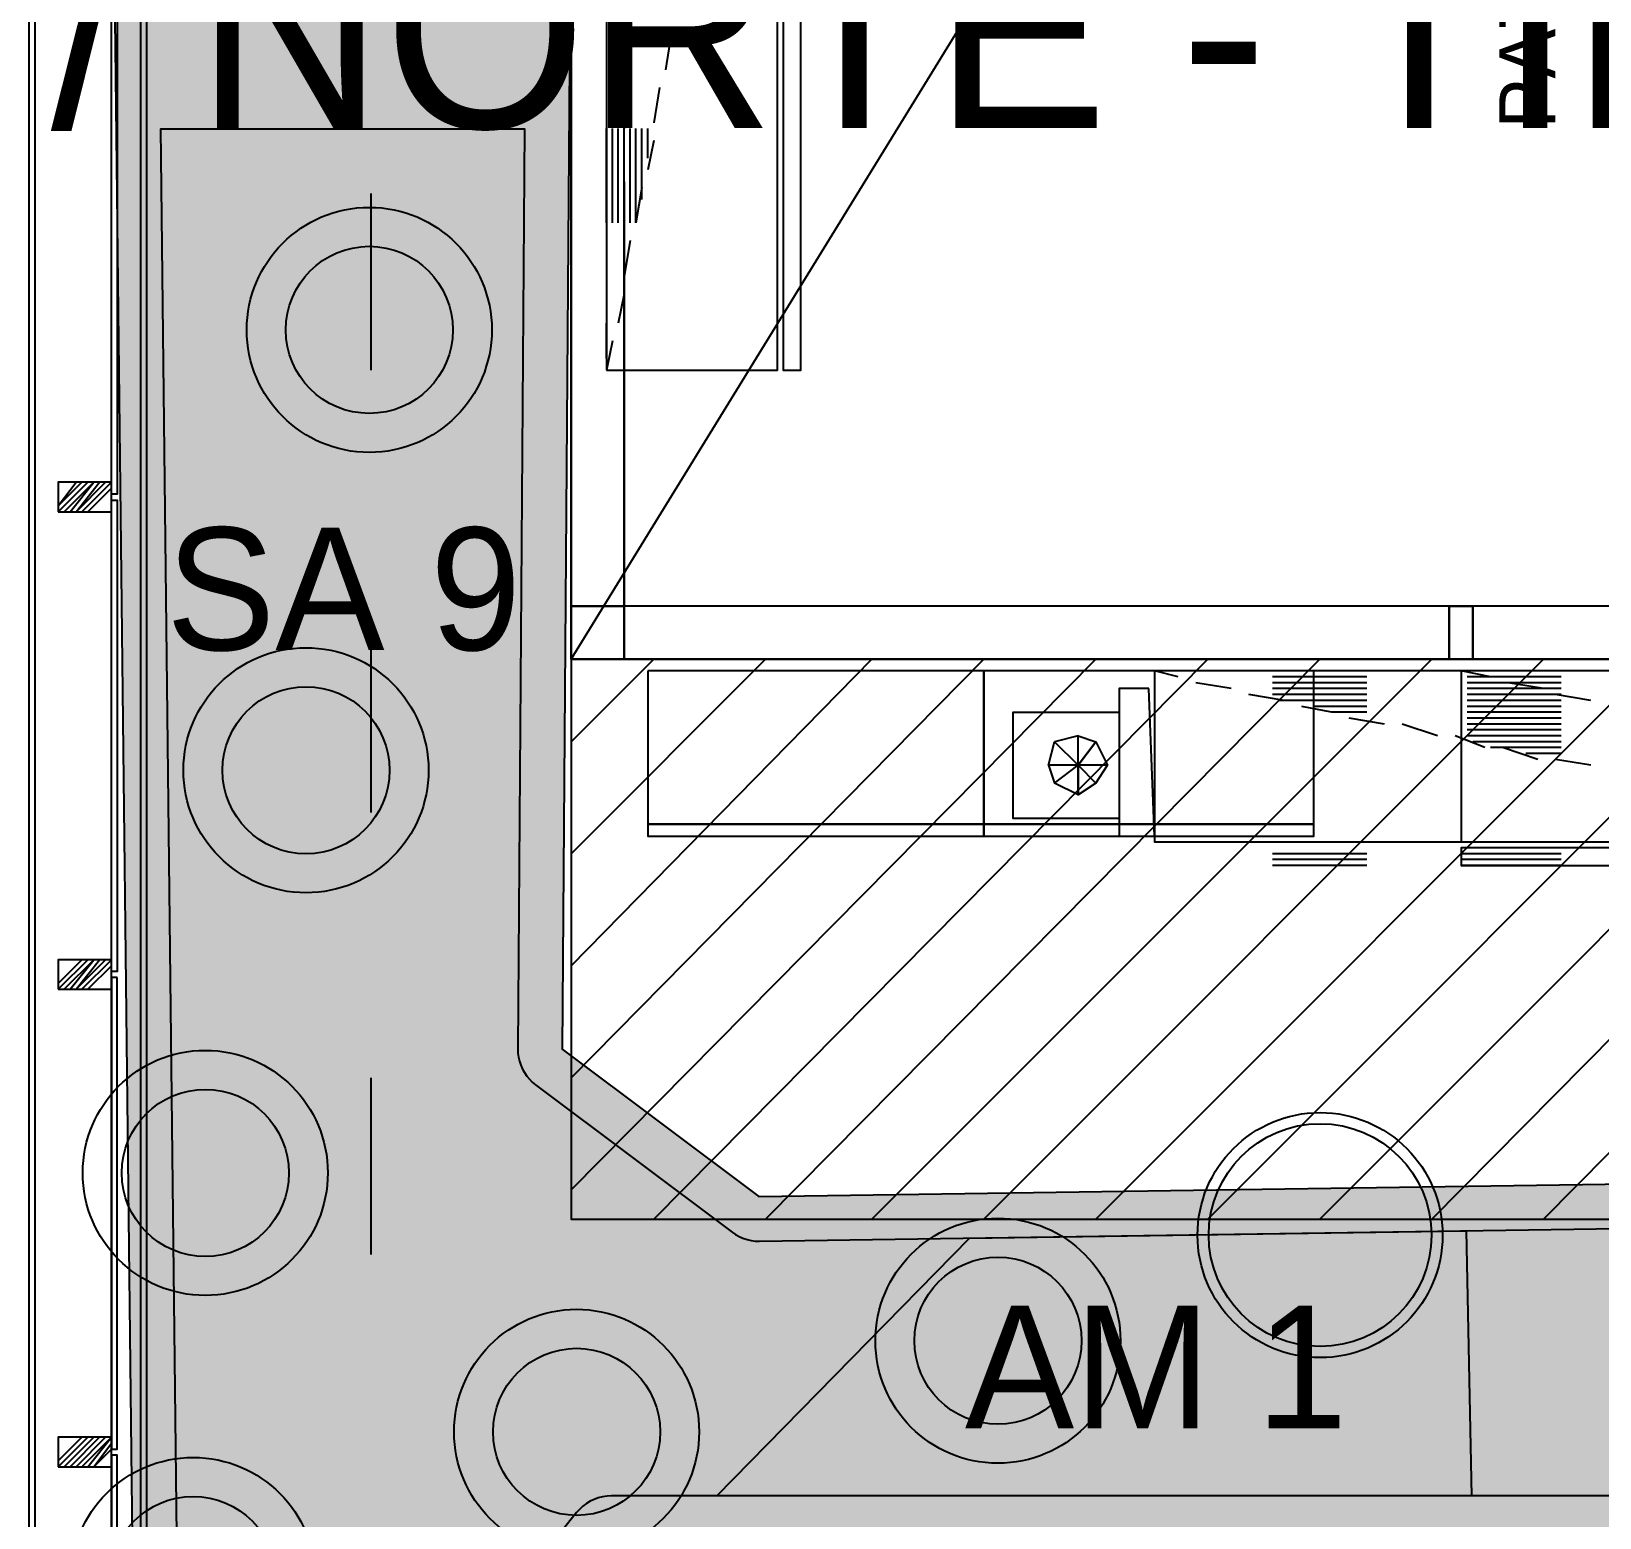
# Model space of a CAD drawing. Header units: metres. Extents: x 1 to 213, y 1 to 147.
# Drawn here: x 66.559 to 69.375, y 93.307 to 95.975 of the extents above; entities that cross this region are included whole.
import ezdxf
from ezdxf.enums import TextEntityAlignment as Align

# ---------------------------------------------------------------- set-up
doc = ezdxf.new("R2010")
doc.units = ezdxf.units.M
doc.linetypes.add('DASHED', pattern=[1.524, 1.27, -0.254])
for name, color, linetype in [('00-BASE-ARQUITECTURA', 8, 'Continuous'), ('00-BASE-TEXTO', 8, 'Continuous'), ('PJ-COPA-ADULTA', 8, 'DASHED'), ('PJ-ETIQUETAS', 7, 'Continuous'), ('PJ-GRAVILLA', 42, 'Continuous'), ('PJ-HERBACEAS', 212, 'Continuous'), ('PJ-LIMITE-JARDIN', 7, 'Continuous'), ('PJ-MASAS', 92, 'Continuous'), ('PJ-MASAS-RELLENO', 92, 'Continuous'), ('PJ-RIEGO-SECTORES', 5, 'Continuous'), ('PJ-ZONAS-TIPOLOGIA', 30, 'Continuous')]:
    doc.layers.add(name, color=color, linetype=linetype)

# ---------------------------------------------------------------- blocks, each defined once
blk = doc.blocks.new('PJ_SA')
blk.add_circle((0, 0), 0.22)
at = {"flags": 1}
for tag, p, height in [('CODIGO', (0.15, 0.15), 0.2), ('ESPECIE', (0.15, -0.1), 0.15), ('ZONA', (0.15, -0.3), 0.15)]:
    blk.add_attdef(tag, p, '', height=height, dxfattribs=at)
blk = doc.blocks.new('PJ_AM')
blk.add_circle((0, 0), 0.22)
at = {"flags": 1}
for tag, p, height in [('CODIGO', (0.15, 0.15), 0.2), ('ESPECIE', (0.15, -0.1), 0.15), ('ZONA', (0.15, -0.3), 0.15)]:
    blk.add_attdef(tag, p, '', height=height, dxfattribs=at)

msp = doc.modelspace()

# ---------------------------------------------------------------- hatches: boundary and pattern name
at = {"layer": 'PJ-GRAVILLA'}
h = msp.add_hatch(dxfattribs=at)
h.set_pattern_fill('GRAVEL', scale=0.03)
h.paths.add_polyline_path([(69.2326, 101.3354), (84.1816, 101.3354), (84.3579, 101.2472), (84.3579, 101.1149), (84.1816, 101.0267), (71.5698, 101.0708), (70.8201, 100.9826), (70.6878, 100.8503), (70.5555, 100.0124), (69.1444, 100.0124), (68.7034, 100.3652), (67.7333, 100.3211), (67.5569, 100.1006), (67.5128, 94.1475), (67.8656, 93.8829), (70.8642, 93.927), (71.0847, 93.7066), (71.0847, 93.442), (70.8642, 93.2656), (67.601, 93.2656), (67.4246, 93.0451), (67.4246, 92.2072), (67.1159, 92.0309), (67.0277, 91.7663), (67.0718, 89.2527), (66.9395, 89.0763), (66.675, 89.1204), (66.6309, 90.9284), (66.7632, 91.3253), (66.675, 99.0423), (67.16, 100.1447), (67.5128, 100.5416), (68.4389, 101.159), (69.2326, 101.3354)])
at = {"layer": 'PJ-MASAS-RELLENO'}
for points in [[(67.4328, 94.1481), (67.4331, 94.1406), (67.4341, 94.1332), (67.4358, 94.126), (67.4381, 94.1189), (67.4411, 94.112), (67.4448, 94.1055), (67.449, 94.0993), (67.4538, 94.0936), (67.459, 94.0883), (67.4648, 94.0835), (67.8176, 93.8189), (67.8238, 93.8147), (67.8304, 93.8111), (67.8373, 93.8081), (67.8445, 93.8058), (67.8518, 93.8041), (67.8593, 93.8032), (67.8668, 93.8029), (70.8316, 93.8465), (71.0047, 93.6734), (71.0047, 93.4804), (70.8361, 93.3456), (67.601, 93.3456), (67.5931, 93.3452), (67.5852, 93.344), (67.5775, 93.342), (67.57, 93.3393), (67.5628, 93.3359), (67.556, 93.3317), (67.5497, 93.3269), (67.5438, 93.3215), (67.5385, 93.3156), (67.3621, 93.0951), (67.3576, 93.0888), (67.3537, 93.0822), (67.3505, 93.0752), (67.3479, 93.0679), (67.3461, 93.0604), (67.345, 93.0528), (67.3446, 93.0451), (67.3446, 92.8), (66.8263, 92.8), (66.792, 95.8), (67.4451, 95.8), (67.4328, 94.1481)], [(69.136, 93.8216), (69.1455, 93.3456), (67.7905, 93.3456), (68.2442, 93.8085), (69.136, 93.8216)]]:
    msp.add_hatch(color=7, dxfattribs=at).paths.add_polyline_path(points)

# ---------------------------------------------------------------- linework, layer by layer
at = {"layer": '00-BASE-ARQUITECTURA'}
for points in [[(70.7249, 95.8003), (70.7249, 94.8478), (67.5287, 94.8478), (67.5287, 100.0442), (70.7249, 100.0442), (70.7249, 99.9913)], [(67.5287, 100.0442), (67.5287, 94.8478), (70.7249, 100.0442), (67.5287, 100.0442)], [(67.5287, 94.8478), (70.7249, 100.0442), (70.7249, 94.8478), (67.5287, 94.8478)], [(66.7032, 89.0799), (66.7032, 98.4355)], [(67.6239, 97.5995), (67.6239, 95.8003)], [(67.7086, 95.9696), (67.698, 95.9061)], [(68.9257, 94.943), (67.6239, 94.943), (67.6239, 95.9061)], [(67.6874, 95.8744), (67.6769, 95.8109)], [(67.5922, 95.6309), (67.5922, 95.6415), (67.5922, 95.6521), (67.5922, 95.6627), (67.5922, 95.6733), (67.5922, 95.6839), (67.5922, 95.6944), (67.5922, 95.705), (67.5922, 95.7156), (67.5922, 95.7262), (67.5922, 95.7368), (67.5922, 95.7474), (67.5922, 95.758), (67.5922, 95.7685), (67.5922, 95.7791), (67.5922, 95.7897), (67.5922, 95.8003)], [(67.6028, 95.6309), (67.6028, 95.6415), (67.6028, 95.6521), (67.6028, 95.6627), (67.6028, 95.6733), (67.6028, 95.6839), (67.6028, 95.6944), (67.6028, 95.705), (67.6028, 95.7156), (67.6028, 95.7262), (67.6028, 95.7368), (67.6028, 95.7474), (67.6028, 95.758), (67.6028, 95.7685), (67.6028, 95.7791), (67.6028, 95.7897), (67.6028, 95.8003)], [(67.6134, 95.6309), (67.6134, 95.6415), (67.6134, 95.6521), (67.6134, 95.6627), (67.6134, 95.6733), (67.6134, 95.6839), (67.6134, 95.6944), (67.6134, 95.705), (67.6134, 95.7156), (67.6134, 95.7262), (67.6134, 95.7368), (67.6134, 95.7474), (67.6134, 95.758), (67.6134, 95.7685), (67.6134, 95.7791), (67.6134, 95.7897), (67.6134, 95.8003)], [(67.6134, 95.6309), (67.6134, 95.6415), (67.6134, 95.6521), (67.6134, 95.6627), (67.6134, 95.6733), (67.6134, 95.6839), (67.6134, 95.6944), (67.6134, 95.705), (67.6134, 95.7156), (67.6134, 95.7262), (67.6134, 95.7368), (67.6134, 95.7474), (67.6134, 95.758), (67.6134, 95.7685), (67.6134, 95.7791), (67.6134, 95.7897), (67.6134, 95.8003)], [(67.6239, 95.6309), (67.6239, 95.6415), (67.6239, 95.6521), (67.6239, 95.6627), (67.6239, 95.6733), (67.6239, 95.6839), (67.6239, 95.6944), (67.6239, 95.705), (67.6239, 95.7156), (67.6239, 95.7262), (67.6239, 95.7368), (67.6239, 95.7474), (67.6239, 95.758), (67.6239, 95.7685), (67.6239, 95.7791), (67.6239, 95.7897), (67.6239, 95.8003)], [(67.6345, 95.6309), (67.6345, 95.6415), (67.6345, 95.6521), (67.6345, 95.6627), (67.6345, 95.6733), (67.6345, 95.6839), (67.6345, 95.6944), (67.6345, 95.705), (67.6345, 95.7156), (67.6345, 95.7262), (67.6345, 95.7368), (67.6345, 95.7474), (67.6345, 95.758), (67.6345, 95.7685), (67.6345, 95.7791), (67.6345, 95.7897), (67.6345, 95.8003)], [(67.6345, 95.6309), (67.6345, 95.6415), (67.6345, 95.6521), (67.6345, 95.6627), (67.6345, 95.6733), (67.6345, 95.6839), (67.6345, 95.6944), (67.6345, 95.705), (67.6345, 95.7156), (67.6345, 95.7262), (67.6345, 95.7368), (67.6345, 95.7474), (67.6345, 95.758), (67.6345, 95.7685), (67.6345, 95.7791), (67.6345, 95.7897), (67.6345, 95.8003)], [(67.6451, 95.6309), (67.6451, 95.6415), (67.6451, 95.6521), (67.6451, 95.6627), (67.6451, 95.6733), (67.6451, 95.6839), (67.6451, 95.6944), (67.6451, 95.705), (67.6451, 95.7156), (67.6451, 95.7262), (67.6451, 95.7368), (67.6451, 95.7474), (67.6451, 95.758), (67.6451, 95.7685), (67.6451, 95.7791), (67.6451, 95.7897), (67.6451, 95.8003)], [(67.6557, 95.6733), (67.6557, 95.6839), (67.6557, 95.6944), (67.6557, 95.705), (67.6557, 95.7156), (67.6557, 95.7262), (67.6557, 95.7368), (67.6557, 95.7474), (67.6557, 95.758), (67.6557, 95.7685), (67.6557, 95.7791), (67.6557, 95.7897), (67.6557, 95.8003)], [(67.6557, 95.705), (67.6557, 95.7156), (67.6557, 95.7262), (67.6557, 95.7368), (67.6557, 95.7474), (67.6557, 95.758), (67.6557, 95.7685), (67.6557, 95.7791), (67.6557, 95.7897), (67.6557, 95.8003)], [(67.6663, 95.7474), (67.6663, 95.758), (67.6663, 95.7685), (67.6663, 95.7791), (67.6663, 95.7897), (67.6663, 95.8003)], [(67.6769, 95.7791), (67.6663, 95.7262)], [(67.6239, 95.705), (67.6239, 94.943)], [(67.6557, 95.6944), (67.6451, 95.6309)], [(70.6296, 95.705), (70.6296, 94.943), (67.7298, 94.943)], [(67.1689, 95.6839), (67.1689, 95.3664)], [(67.6345, 95.5992), (67.6239, 95.5357)], [(67.6239, 95.504), (67.6134, 95.451)], [(67.5922, 95.3875), (67.5922, 95.3981), (67.5922, 95.4087), (67.5922, 95.4193), (67.5922, 95.4299), (67.5922, 95.4405), (67.5922, 95.451)], [(67.6028, 95.4193), (67.5922, 95.3664)], [(66.6609, 95.1653), (66.6079, 95.1124)], [(66.6503, 95.1653), (66.6079, 95.1229), (66.6397, 95.1653)], [(66.6291, 95.1124), (66.6714, 95.1653), (66.6185, 95.1124)], [(66.6926, 95.1653), (66.6397, 95.1124), (66.682, 95.1653)], [(66.7032, 95.1653), (66.6503, 95.1124)], [(66.7032, 95.1547), (66.6609, 95.1124)], [(67.1689, 94.8901), (67.1689, 94.5726)], [(67.5287, 94.6996), (67.6769, 94.8478)], [(67.5287, 94.4985), (67.8779, 94.8478)], [(67.5287, 94.2974), (68.0684, 94.8478)], [(67.5287, 94.0964), (68.2695, 94.8478)], [(67.5287, 93.8953), (68.4706, 94.8478)], [(67.5287, 94.8478), (67.5287, 93.8424), (71.0635, 93.8424), (71.0635, 93.6836)], [(67.6769, 93.8424), (68.6717, 94.8478)], [(67.8779, 93.8424), (68.8728, 94.8478)], [(68.0684, 93.8424), (69.0739, 94.8478)], [(68.2695, 93.8424), (69.2749, 94.8478)], [(68.4706, 93.8424), (69.476, 94.8478)], [(68.6717, 93.8424), (69.6771, 94.8478)], [(68.8728, 93.8424), (69.8782, 94.8478)], [(69.0739, 93.8424), (70.0687, 94.8478)], [(69.2749, 93.8424), (70.2698, 94.8478)], [(68.6188, 94.816), (68.5764, 94.8266)], [(68.9574, 94.816), (68.9469, 94.816), (68.9363, 94.816), (68.9257, 94.816), (68.9151, 94.816), (68.9045, 94.816), (68.8939, 94.816), (68.8834, 94.816), (68.8728, 94.816), (68.8622, 94.816), (68.8516, 94.816), (68.841, 94.816), (68.8304, 94.816), (68.8199, 94.816), (68.8093, 94.816), (68.7987, 94.816), (68.7881, 94.816)], [(68.9574, 94.816), (68.9469, 94.816), (68.9363, 94.816), (68.9257, 94.816), (68.9151, 94.816), (68.9045, 94.816), (68.8939, 94.816), (68.8834, 94.816), (68.8728, 94.816), (68.8622, 94.816), (68.8516, 94.816), (68.841, 94.816), (68.8304, 94.816), (68.8199, 94.816), (68.8093, 94.816), (68.7987, 94.816), (68.7881, 94.816)], [(69.1797, 94.816), (69.1268, 94.8266)], [(69.3067, 94.816), (69.2961, 94.816), (69.2855, 94.816), (69.2749, 94.816), (69.2644, 94.816), (69.2538, 94.816), (69.2432, 94.816), (69.2326, 94.816), (69.222, 94.816), (69.2114, 94.816), (69.2009, 94.816), (69.1903, 94.816), (69.1797, 94.816), (69.1691, 94.816), (69.1585, 94.816), (69.1479, 94.816), (69.1374, 94.816)], [(69.3067, 94.816), (69.2961, 94.816), (69.2855, 94.816), (69.2749, 94.816), (69.2644, 94.816), (69.2538, 94.816), (69.2432, 94.816), (69.2326, 94.816), (69.222, 94.816), (69.2114, 94.816), (69.2009, 94.816), (69.1903, 94.816), (69.1797, 94.816), (69.1691, 94.816), (69.1585, 94.816), (69.1479, 94.816), (69.1374, 94.816)], [(69.2326, 94.816), (69.222, 94.816), (69.2114, 94.816), (69.2009, 94.816), (69.1903, 94.816), (69.1797, 94.816), (69.1691, 94.816), (69.1585, 94.816)], [(69.2326, 94.816), (69.222, 94.816), (69.2114, 94.816), (69.2009, 94.816), (69.1903, 94.816)], [(68.714, 94.7949), (68.6505, 94.8054)], [(68.9574, 94.8054), (68.9469, 94.8054), (68.9363, 94.8054), (68.9257, 94.8054), (68.9151, 94.8054), (68.9045, 94.8054), (68.8939, 94.8054), (68.8834, 94.8054), (68.8728, 94.8054), (68.8622, 94.8054), (68.8516, 94.8054), (68.841, 94.8054), (68.8304, 94.8054), (68.8199, 94.8054), (68.8093, 94.8054), (68.7987, 94.8054), (68.7881, 94.8054)], [(68.9574, 94.7949), (68.9469, 94.7949), (68.9363, 94.7949), (68.9257, 94.7949), (68.9151, 94.7949), (68.9045, 94.7949), (68.8939, 94.7949), (68.8834, 94.7949), (68.8728, 94.7949), (68.8622, 94.7949), (68.8516, 94.7949), (68.841, 94.7949), (68.8304, 94.7949), (68.8199, 94.7949), (68.8093, 94.7949), (68.7987, 94.7949), (68.7881, 94.7949)], [(68.9574, 94.7949), (68.9469, 94.7949), (68.9363, 94.7949), (68.9257, 94.7949), (68.9151, 94.7949), (68.9045, 94.7949), (68.8939, 94.7949), (68.8834, 94.7949), (68.8728, 94.7949), (68.8622, 94.7949), (68.8516, 94.7949), (68.841, 94.7949), (68.8304, 94.7949), (68.8199, 94.7949), (68.8093, 94.7949), (68.7987, 94.7949), (68.7881, 94.7949)], [(69.3067, 94.8054), (69.2961, 94.8054), (69.2855, 94.8054), (69.2749, 94.8054), (69.2644, 94.8054), (69.2538, 94.8054), (69.2432, 94.8054), (69.2326, 94.8054), (69.222, 94.8054), (69.2114, 94.8054), (69.2009, 94.8054), (69.1903, 94.8054), (69.1797, 94.8054), (69.1691, 94.8054), (69.1585, 94.8054), (69.1479, 94.8054), (69.1374, 94.8054)], [(69.3067, 94.7949), (69.2961, 94.7949), (69.2855, 94.7949), (69.2749, 94.7949), (69.2644, 94.7949), (69.2538, 94.7949), (69.2432, 94.7949), (69.2326, 94.7949), (69.222, 94.7949), (69.2114, 94.7949), (69.2009, 94.7949), (69.1903, 94.7949), (69.1797, 94.7949), (69.1691, 94.7949), (69.1585, 94.7949), (69.1479, 94.7949), (69.1374, 94.7949)], [(69.3067, 94.7949), (69.2961, 94.7949), (69.2855, 94.7949), (69.2749, 94.7949), (69.2644, 94.7949), (69.2538, 94.7949), (69.2432, 94.7949), (69.2326, 94.7949), (69.222, 94.7949), (69.2114, 94.7949), (69.2009, 94.7949), (69.1903, 94.7949), (69.1797, 94.7949), (69.1691, 94.7949), (69.1585, 94.7949), (69.1479, 94.7949), (69.1374, 94.7949)], [(69.2749, 94.7949), (69.2114, 94.8054)], [(68.8093, 94.7737), (68.7458, 94.7843)], [(68.9574, 94.7843), (68.9469, 94.7843), (68.9363, 94.7843), (68.9257, 94.7843), (68.9151, 94.7843), (68.9045, 94.7843), (68.8939, 94.7843), (68.8834, 94.7843), (68.8728, 94.7843), (68.8622, 94.7843), (68.8516, 94.7843), (68.841, 94.7843), (68.8304, 94.7843), (68.8199, 94.7843), (68.8093, 94.7843), (68.7987, 94.7843), (68.7881, 94.7843)], [(68.9574, 94.7737), (68.9469, 94.7737), (68.9363, 94.7737), (68.9257, 94.7737), (68.9151, 94.7737), (68.9045, 94.7737), (68.8939, 94.7737), (68.8834, 94.7737), (68.8728, 94.7737), (68.8622, 94.7737), (68.8516, 94.7737), (68.841, 94.7737), (68.8304, 94.7737), (68.8199, 94.7737), (68.8093, 94.7737), (68.7987, 94.7737)], [(68.9574, 94.7737), (68.9469, 94.7737), (68.9363, 94.7737), (68.9257, 94.7737), (68.9151, 94.7737), (68.9045, 94.7737), (68.8939, 94.7737), (68.8834, 94.7737), (68.8728, 94.7737), (68.8622, 94.7737), (68.8516, 94.7737), (68.841, 94.7737), (68.8304, 94.7737)], [(68.8939, 94.7525), (68.841, 94.7631)], [(68.9574, 94.7631), (68.9469, 94.7631), (68.9363, 94.7631), (68.9257, 94.7631), (68.9151, 94.7631), (68.9045, 94.7631), (68.8939, 94.7631), (68.8834, 94.7631), (68.8728, 94.7631), (68.8622, 94.7631)], [(69.3067, 94.7843), (69.2961, 94.7843), (69.2855, 94.7843), (69.2749, 94.7843), (69.2644, 94.7843), (69.2538, 94.7843), (69.2432, 94.7843), (69.2326, 94.7843), (69.222, 94.7843), (69.2114, 94.7843), (69.2009, 94.7843), (69.1903, 94.7843), (69.1797, 94.7843), (69.1691, 94.7843), (69.1585, 94.7843), (69.1479, 94.7843), (69.1374, 94.7843)], [(69.3067, 94.7737), (69.2961, 94.7737), (69.2855, 94.7737), (69.2749, 94.7737), (69.2644, 94.7737), (69.2538, 94.7737), (69.2432, 94.7737), (69.2326, 94.7737), (69.222, 94.7737), (69.2114, 94.7737), (69.2009, 94.7737), (69.1903, 94.7737), (69.1797, 94.7737), (69.1691, 94.7737), (69.1585, 94.7737), (69.1479, 94.7737), (69.1374, 94.7737)], [(69.3067, 94.7737), (69.2961, 94.7737), (69.2855, 94.7737), (69.2749, 94.7737), (69.2644, 94.7737), (69.2538, 94.7737), (69.2432, 94.7737), (69.2326, 94.7737), (69.222, 94.7737), (69.2114, 94.7737), (69.2009, 94.7737), (69.1903, 94.7737), (69.1797, 94.7737), (69.1691, 94.7737), (69.1585, 94.7737), (69.1479, 94.7737), (69.1374, 94.7737)], [(69.3067, 94.7631), (69.2961, 94.7631), (69.2855, 94.7631), (69.2749, 94.7631), (69.2644, 94.7631), (69.2538, 94.7631), (69.2432, 94.7631), (69.2326, 94.7631), (69.222, 94.7631), (69.2114, 94.7631), (69.2009, 94.7631), (69.1903, 94.7631), (69.1797, 94.7631), (69.1691, 94.7631), (69.1585, 94.7631), (69.1479, 94.7631), (69.1374, 94.7631)], [(69.3596, 94.7737), (69.2961, 94.7843)], [(68.9574, 94.7525), (68.9469, 94.7525), (68.9363, 94.7525), (68.9257, 94.7525), (68.9151, 94.7525), (68.9045, 94.7525), (68.8939, 94.7525)], [(68.9892, 94.7314), (68.9257, 94.742)], [(69.0844, 94.7102), (69.0209, 94.7314)], [(69.3067, 94.7525), (69.2961, 94.7525), (69.2855, 94.7525), (69.2749, 94.7525), (69.2644, 94.7525), (69.2538, 94.7525), (69.2432, 94.7525), (69.2326, 94.7525), (69.222, 94.7525), (69.2114, 94.7525), (69.2009, 94.7525), (69.1903, 94.7525), (69.1797, 94.7525), (69.1691, 94.7525), (69.1585, 94.7525), (69.1479, 94.7525), (69.1374, 94.7525)], [(69.3067, 94.7525), (69.2961, 94.7525), (69.2855, 94.7525), (69.2749, 94.7525), (69.2644, 94.7525), (69.2538, 94.7525), (69.2432, 94.7525), (69.2326, 94.7525), (69.222, 94.7525), (69.2114, 94.7525), (69.2009, 94.7525), (69.1903, 94.7525), (69.1797, 94.7525), (69.1691, 94.7525), (69.1585, 94.7525), (69.1479, 94.7525), (69.1374, 94.7525)], [(69.3067, 94.742), (69.2961, 94.742), (69.2855, 94.742), (69.2749, 94.742), (69.2644, 94.742), (69.2538, 94.742), (69.2432, 94.742), (69.2326, 94.742), (69.222, 94.742), (69.2114, 94.742), (69.2009, 94.742), (69.1903, 94.742), (69.1797, 94.742), (69.1691, 94.742), (69.1585, 94.742), (69.1479, 94.742), (69.1374, 94.742)], [(69.3067, 94.7314), (69.2961, 94.7314), (69.2855, 94.7314), (69.2749, 94.7314), (69.2644, 94.7314), (69.2538, 94.7314), (69.2432, 94.7314), (69.2326, 94.7314), (69.222, 94.7314), (69.2114, 94.7314), (69.2009, 94.7314), (69.1903, 94.7314), (69.1797, 94.7314), (69.1691, 94.7314), (69.1585, 94.7314), (69.1479, 94.7314), (69.1374, 94.7314)], [(69.3067, 94.7314), (69.2961, 94.7314), (69.2855, 94.7314), (69.2749, 94.7314), (69.2644, 94.7314), (69.2538, 94.7314), (69.2432, 94.7314), (69.2326, 94.7314), (69.222, 94.7314), (69.2114, 94.7314), (69.2009, 94.7314), (69.1903, 94.7314), (69.1797, 94.7314), (69.1691, 94.7314), (69.1585, 94.7314), (69.1479, 94.7314), (69.1374, 94.7314)], [(68.3965, 94.6996), (68.4389, 94.6573), (68.4389, 94.7102), (68.3965, 94.6996)], [(68.4389, 94.6573), (68.4389, 94.7102), (68.4706, 94.6996), (68.4389, 94.6573)], [(69.1691, 94.689), (69.1162, 94.7102)], [(69.3067, 94.7208), (69.2961, 94.7208), (69.2855, 94.7208), (69.2749, 94.7208), (69.2644, 94.7208), (69.2538, 94.7208), (69.2432, 94.7208), (69.2326, 94.7208), (69.222, 94.7208), (69.2114, 94.7208), (69.2009, 94.7208), (69.1903, 94.7208), (69.1797, 94.7208), (69.1691, 94.7208), (69.1585, 94.7208), (69.1479, 94.7208), (69.1374, 94.7208)], [(69.3067, 94.7102), (69.2961, 94.7102), (69.2855, 94.7102), (69.2749, 94.7102), (69.2644, 94.7102), (69.2538, 94.7102), (69.2432, 94.7102), (69.2326, 94.7102), (69.222, 94.7102), (69.2114, 94.7102), (69.2009, 94.7102), (69.1903, 94.7102), (69.1797, 94.7102), (69.1691, 94.7102), (69.1585, 94.7102), (69.1479, 94.7102), (69.1374, 94.7102)], [(69.3067, 94.7102), (69.2961, 94.7102), (69.2855, 94.7102), (69.2749, 94.7102), (69.2644, 94.7102), (69.2538, 94.7102), (69.2432, 94.7102), (69.2326, 94.7102), (69.222, 94.7102), (69.2114, 94.7102), (69.2009, 94.7102), (69.1903, 94.7102), (69.1797, 94.7102), (69.1691, 94.7102), (69.1585, 94.7102), (69.1479, 94.7102), (69.1374, 94.7102)], [(68.3859, 94.6573), (68.3965, 94.6996), (68.4389, 94.6573), (68.3859, 94.6573)], [(68.4706, 94.6996), (68.4918, 94.6573), (68.4389, 94.6573), (68.4706, 94.6996)], [(69.3067, 94.6996), (69.2961, 94.6996), (69.2855, 94.6996), (69.2749, 94.6996), (69.2644, 94.6996), (69.2538, 94.6996), (69.2432, 94.6996), (69.2326, 94.6996), (69.222, 94.6996), (69.2114, 94.6996), (69.2009, 94.6996), (69.1903, 94.6996), (69.1797, 94.6996), (69.1691, 94.6996), (69.1585, 94.6996), (69.1479, 94.6996)], [(69.3067, 94.689), (69.2961, 94.689), (69.2855, 94.689), (69.2749, 94.689), (69.2644, 94.689), (69.2538, 94.689), (69.2432, 94.689), (69.2326, 94.689), (69.222, 94.689), (69.2114, 94.689), (69.2009, 94.689), (69.1903, 94.689), (69.1797, 94.689)], [(69.2644, 94.6679), (69.2009, 94.689)], [(69.3067, 94.689), (69.2961, 94.689), (69.2855, 94.689), (69.2749, 94.689), (69.2644, 94.689), (69.2538, 94.689), (69.2432, 94.689), (69.2326, 94.689), (69.222, 94.689), (69.2114, 94.689)], [(69.3067, 94.6785), (69.2961, 94.6785), (69.2855, 94.6785), (69.2749, 94.6785), (69.2644, 94.6785), (69.2538, 94.6785), (69.2432, 94.6785)], [(68.3965, 94.6255), (68.4389, 94.6573), (68.3859, 94.6573), (68.3965, 94.6255)], [(68.4389, 94.6044), (68.3965, 94.6255), (68.4389, 94.6573), (68.4389, 94.6044)], [(68.4918, 94.6573), (68.4389, 94.6573), (68.4706, 94.6255), (68.4918, 94.6573)], [(68.4389, 94.6573), (68.4706, 94.6255), (68.4389, 94.6044), (68.4389, 94.6573)], [(69.3596, 94.6573), (69.2961, 94.6679)], [(68.9574, 94.4985), (68.9469, 94.4985), (68.9363, 94.4985), (68.9257, 94.4985), (68.9151, 94.4985), (68.9045, 94.4985), (68.8939, 94.4985), (68.8834, 94.4985), (68.8728, 94.4985), (68.8622, 94.4985), (68.8516, 94.4985), (68.841, 94.4985), (68.8304, 94.4985), (68.8199, 94.4985), (68.8093, 94.4985), (68.7987, 94.4985), (68.7881, 94.4985)], [(68.9574, 94.4985), (68.9469, 94.4985), (68.9363, 94.4985), (68.9257, 94.4985), (68.9151, 94.4985), (68.9045, 94.4985), (68.8939, 94.4985), (68.8834, 94.4985), (68.8728, 94.4985), (68.8622, 94.4985), (68.8516, 94.4985), (68.841, 94.4985), (68.8304, 94.4985), (68.8199, 94.4985), (68.8093, 94.4985), (68.7987, 94.4985), (68.7881, 94.4985)], [(68.9574, 94.488), (68.9469, 94.488), (68.9363, 94.488), (68.9257, 94.488), (68.9151, 94.488), (68.9045, 94.488), (68.8939, 94.488), (68.8834, 94.488), (68.8728, 94.488), (68.8622, 94.488), (68.8516, 94.488), (68.841, 94.488), (68.8304, 94.488), (68.8199, 94.488), (68.8093, 94.488), (68.7987, 94.488), (68.7881, 94.488)], [(68.9574, 94.4774), (68.9469, 94.4774), (68.9363, 94.4774), (68.9257, 94.4774), (68.9151, 94.4774), (68.9045, 94.4774), (68.8939, 94.4774), (68.8834, 94.4774), (68.8728, 94.4774), (68.8622, 94.4774), (68.8516, 94.4774), (68.841, 94.4774), (68.8304, 94.4774), (68.8199, 94.4774), (68.8093, 94.4774), (68.7987, 94.4774), (68.7881, 94.4774)], [(68.9574, 94.4774), (68.9469, 94.4774), (68.9363, 94.4774), (68.9257, 94.4774), (68.9151, 94.4774), (68.9045, 94.4774), (68.8939, 94.4774), (68.8834, 94.4774), (68.8728, 94.4774), (68.8622, 94.4774), (68.8516, 94.4774), (68.841, 94.4774), (68.8304, 94.4774), (68.8199, 94.4774), (68.8093, 94.4774), (68.7987, 94.4774), (68.7881, 94.4774)], [(69.2326, 94.4985), (69.222, 94.4985), (69.2114, 94.4985), (69.2009, 94.4985), (69.1903, 94.4985), (69.1797, 94.4985), (69.1691, 94.4985), (69.1585, 94.4985), (69.1479, 94.4985), (69.1374, 94.4985), (69.1268, 94.4985)], [(69.2326, 94.4985), (69.222, 94.4985), (69.2114, 94.4985), (69.2009, 94.4985), (69.1903, 94.4985), (69.1797, 94.4985), (69.1691, 94.4985), (69.1585, 94.4985), (69.1479, 94.4985), (69.1374, 94.4985), (69.1268, 94.4985)], [(69.2326, 94.488), (69.222, 94.488), (69.2114, 94.488), (69.2009, 94.488), (69.1903, 94.488), (69.1797, 94.488), (69.1691, 94.488), (69.1585, 94.488), (69.1479, 94.488), (69.1374, 94.488), (69.1268, 94.488)], [(69.2326, 94.4774), (69.222, 94.4774), (69.2114, 94.4774), (69.2009, 94.4774), (69.1903, 94.4774), (69.1797, 94.4774), (69.1691, 94.4774), (69.1585, 94.4774), (69.1479, 94.4774), (69.1374, 94.4774), (69.1268, 94.4774)], [(69.2326, 94.4774), (69.222, 94.4774), (69.2114, 94.4774), (69.2009, 94.4774), (69.1903, 94.4774), (69.1797, 94.4774), (69.1691, 94.4774), (69.1585, 94.4774), (69.1479, 94.4774), (69.1374, 94.4774), (69.1268, 94.4774)], [(69.3067, 94.4985), (69.2961, 94.4985), (69.2855, 94.4985), (69.2749, 94.4985), (69.2644, 94.4985), (69.2538, 94.4985), (69.2432, 94.4985), (69.2326, 94.4985), (69.222, 94.4985), (69.2114, 94.4985), (69.2009, 94.4985), (69.1903, 94.4985), (69.1797, 94.4985), (69.1691, 94.4985), (69.1585, 94.4985), (69.1479, 94.4985), (69.1374, 94.4985)], [(69.3067, 94.4985), (69.2961, 94.4985), (69.2855, 94.4985), (69.2749, 94.4985), (69.2644, 94.4985), (69.2538, 94.4985), (69.2432, 94.4985), (69.2326, 94.4985), (69.222, 94.4985), (69.2114, 94.4985), (69.2009, 94.4985), (69.1903, 94.4985), (69.1797, 94.4985), (69.1691, 94.4985), (69.1585, 94.4985), (69.1479, 94.4985), (69.1374, 94.4985)], [(69.3067, 94.488), (69.2961, 94.488), (69.2855, 94.488), (69.2749, 94.488), (69.2644, 94.488), (69.2538, 94.488), (69.2432, 94.488), (69.2326, 94.488), (69.222, 94.488), (69.2114, 94.488), (69.2009, 94.488), (69.1903, 94.488), (69.1797, 94.488), (69.1691, 94.488), (69.1585, 94.488), (69.1479, 94.488), (69.1374, 94.488)], [(69.3067, 94.4774), (69.2961, 94.4774), (69.2855, 94.4774), (69.2749, 94.4774), (69.2644, 94.4774), (69.2538, 94.4774), (69.2432, 94.4774), (69.2326, 94.4774), (69.222, 94.4774), (69.2114, 94.4774), (69.2009, 94.4774), (69.1903, 94.4774), (69.1797, 94.4774), (69.1691, 94.4774), (69.1585, 94.4774), (69.1479, 94.4774), (69.1374, 94.4774)], [(69.3067, 94.4774), (69.2961, 94.4774), (69.2855, 94.4774), (69.2749, 94.4774), (69.2644, 94.4774), (69.2538, 94.4774), (69.2432, 94.4774), (69.2326, 94.4774), (69.222, 94.4774), (69.2114, 94.4774), (69.2009, 94.4774), (69.1903, 94.4774), (69.1797, 94.4774), (69.1691, 94.4774), (69.1585, 94.4774), (69.1479, 94.4774), (69.1374, 94.4774)], [(66.6609, 94.308), (66.6079, 94.2551)], [(66.6503, 94.308), (66.6079, 94.2657)], [(66.6291, 94.2551), (66.6714, 94.308), (66.6185, 94.2551)], [(66.6926, 94.308), (66.6397, 94.2551), (66.682, 94.308)], [(66.7032, 94.308), (66.6503, 94.2551)], [(66.7032, 94.2974), (66.6609, 94.2551)], [(67.1689, 94.0964), (67.1689, 93.7789)], [(66.6609, 93.4508), (66.6079, 93.3979)], [(66.6503, 93.4508), (66.6079, 93.4085), (66.6503, 93.4508)], [(66.6714, 93.4508), (66.6185, 93.3979)], [(66.682, 93.4508), (66.6291, 93.3979)], [(66.6926, 93.4508), (66.6397, 93.3979)], [(66.6609, 93.3979), (66.7032, 93.4508), (66.6503, 93.3979)], [(66.7032, 93.4296), (66.6714, 93.3979), (66.7032, 93.4402)]]:
    msp.add_lwpolyline(points, dxfattribs=at)
for points in [[(70.7249, 100.0442), (67.5287, 100.0442), (67.5287, 94.8478), (70.7249, 94.8478)], [(66.555, 90.9637), (66.7667, 90.9637), (66.7667, 97.5995), (66.555, 97.5995)], [(66.5656, 90.9743), (66.7561, 90.9743), (66.7561, 97.5889), (66.5656, 97.5889)], [(67.5922, 95.3664), (67.8991, 95.3664), (67.8991, 96.9644), (67.5922, 96.9644)], [(67.9097, 96.9644), (67.9097, 95.3664), (67.9414, 95.3664), (67.9414, 96.9644)], [(66.7032, 96.3824), (66.7138, 96.3824), (66.7138, 95.1441), (66.7032, 95.1441)], [(66.6079, 95.1124), (66.7032, 95.1124), (66.7032, 95.1653), (66.6079, 95.1653)], [(66.7032, 94.2869), (66.7032, 95.1335), (66.7138, 95.1335), (66.7138, 94.2869)], [(67.6239, 94.8478), (67.6239, 94.943), (67.5287, 94.943), (67.5287, 94.8478)], [(67.6239, 94.8478), (67.5287, 94.8478), (67.5287, 94.943), (67.6239, 94.943)], [(69.1479, 94.8478), (69.1479, 94.943), (69.1056, 94.943), (69.1056, 94.8478)], [(69.1479, 94.8478), (69.1056, 94.8478), (69.1056, 94.943), (69.1479, 94.943)], [(69.1056, 94.943), (69.1056, 94.8478), (69.1479, 94.8478), (69.1479, 94.943)], [(67.6663, 94.8266), (67.6663, 94.5514), (68.2695, 94.5514), (68.2695, 94.8266)], [(68.2695, 94.8266), (68.2695, 94.5514), (68.8622, 94.5514), (68.8622, 94.8266)], [(68.5764, 94.8266), (68.5764, 94.5197), (70.1745, 94.5197), (70.1745, 94.8266)], [(69.1268, 94.8266), (69.1268, 94.5197), (70.7249, 94.5197), (70.7249, 94.8266)], [(68.5659, 94.7949), (68.5129, 94.7949), (68.5129, 94.5303), (68.5764, 94.5303)], [(68.5129, 94.7525), (68.5129, 94.562), (68.3224, 94.562), (68.3224, 94.7525)], [(67.6663, 94.5514), (67.6663, 94.5303), (68.2695, 94.5303), (68.2695, 94.5514)], [(68.2695, 94.5514), (68.2695, 94.5303), (68.8622, 94.5303), (68.8622, 94.5514)], [(70.7249, 94.5091), (69.1268, 94.5091), (69.1268, 94.4774), (70.7249, 94.4774)], [(66.6079, 94.2551), (66.7032, 94.2551), (66.7032, 94.308), (66.6079, 94.308)], [(66.7138, 94.2763), (66.7032, 94.2763), (66.7032, 93.4296), (66.7138, 93.4296)], [(66.6079, 93.3979), (66.7032, 93.3979), (66.7032, 93.4508), (66.6079, 93.4508)], [(66.7032, 92.1808), (66.7138, 92.1808), (66.7138, 93.419), (66.7032, 93.419)]]:
    msp.add_lwpolyline(points, close=True, dxfattribs=at)
at = {"layer": 'PJ-COPA-ADULTA'}
for centre, radius in [((67.1663, 95.439), 0.15), ((67.0526, 94.6484), 0.15), ((66.8718, 93.9255), 0.15), ((68.8735, 93.8138), 0.2), ((68.295, 93.6242), 0.15), ((67.5385, 93.4606), 0.15), ((66.85, 93.1946), 0.15)]:
    msp.add_circle(centre, radius, dxfattribs=at)
at = {"layer": 'PJ-LIMITE-JARDIN'}
for points in [[(66.675, 89.1204), (66.6309, 90.9284), (66.7632, 91.3253), (66.675, 99.0423), (67.16, 100.1447), (67.5128, 100.5416), (68.4389, 101.159), (69.2326, 101.3354), (69.2326, 101.3354), (84.1816, 101.3354)], [(84.1816, 101.0267), (71.5698, 101.0708), (70.8201, 100.9826), (70.6878, 100.8503), (70.5555, 100.0124), (69.1444, 100.0124), (68.7034, 100.3652), (67.7333, 100.3211), (67.5569, 100.1006), (67.5128, 94.1475), (67.8656, 93.8829), (70.8642, 93.927), (71.0847, 93.7066), (71.0847, 93.442), (70.8642, 93.2656), (67.601, 93.2656), (67.4246, 93.0451), (67.4246, 92.2072), (67.1159, 92.0309), (67.0277, 91.7663), (67.0718, 89.2527)]]:
    msp.add_lwpolyline(points, dxfattribs=at)
at = {"layer": 'PJ-MASAS'}
for points in [[(66.8263, 92.8), (66.792, 95.8), (67.4451, 95.8), (67.4328, 94.1481), (67.4328, 94.1481), (67.4331, 94.1406), (67.4341, 94.1332), (67.4358, 94.126), (67.4381, 94.1189), (67.4411, 94.112), (67.4448, 94.1055), (67.449, 94.0993), (67.4538, 94.0936), (67.459, 94.0883), (67.4648, 94.0835), (67.8176, 93.8189), (67.8238, 93.8147), (67.8304, 93.8111), (67.8373, 93.8081), (67.8445, 93.8058), (67.8518, 93.8041), (67.8593, 93.8032), (67.8668, 93.8029), (70.8316, 93.8465)], [(70.8361, 93.3456), (67.601, 93.3456), (67.5931, 93.3452), (67.5852, 93.344), (67.5775, 93.342), (67.57, 93.3393), (67.5628, 93.3359), (67.556, 93.3317), (67.5497, 93.3269), (67.5438, 93.3215), (67.5385, 93.3156), (67.3621, 93.0951)]]:
    msp.add_lwpolyline(points, dxfattribs=at)
msp.add_lwpolyline([(69.136, 93.8216), (69.1455, 93.3456), (67.7905, 93.3456), (68.2442, 93.8085), (69.136, 93.8216)], close=True, dxfattribs=at)
at = {"layer": 'PJ-RIEGO-SECTORES'}
for points in [[(66.675, 89.1204), (66.6309, 90.9284), (66.7632, 91.3253), (66.675, 99.0423), (67.16, 100.1447), (67.5128, 100.5416), (68.4389, 101.159), (69.2326, 101.3354), (84.1816, 101.3354)], [(84.1816, 101.0267), (71.5698, 101.0708), (70.8201, 100.9826), (70.6878, 100.8503), (70.5555, 100.0124), (69.1444, 100.0124), (68.7034, 100.3652), (67.7333, 100.3211), (67.5569, 100.1006), (67.5128, 94.1475), (67.8656, 93.8829), (70.8642, 93.927), (71.0847, 93.7066), (71.0847, 93.442), (70.8642, 93.2656), (67.601, 93.2656), (67.4246, 93.0451), (67.4246, 92.2072), (67.1159, 92.0309), (67.0277, 91.7663), (67.0718, 89.2527)]]:
    msp.add_lwpolyline(points, dxfattribs=at)

# ---------------------------------------------------------------- block references
at = {"layer": 'PJ-HERBACEAS'}
for name, p in [('PJ_SA', (67.1663, 95.439)), ('PJ_SA', (67.0526, 94.6484)), ('PJ_SA', (66.8718, 93.9255)), ('PJ_AM', (68.8735, 93.8138)), ('PJ_SA', (68.295, 93.6242)), ('PJ_SA', (67.5385, 93.4606)), ('PJ_SA', (66.85, 93.1946))]:
    msp.add_blockref(name, p, dxfattribs=at)

# ---------------------------------------------------------------- texts
at = {"layer": '00-BASE-TEXTO'}
msp.add_text('PATIO DE SERVICIO', height=0.100592, rotation=90, dxfattribs=at).set_placement((69.2961, 95.8003))
at = {"layer": 'PJ-ETIQUETAS'}
for s, p in [('SA 9', (67.1202, 94.9741)), ('AM 1', (68.5791, 93.577))]:
    msp.add_text(s, height=0.22, dxfattribs=at).set_placement(p, align=Align.MIDDLE_CENTER)
at = {"layer": 'PJ-ZONAS-TIPOLOGIA'}
msp.add_text('T-1 JARDÍN TIENDA PONIENTE / NORTE - TIENDA Y TERRAZA (tipología 3)', height=0.35, dxfattribs=at).set_placement((59.5733, 95.8012))

doc.saveas('drawing.dxf')
